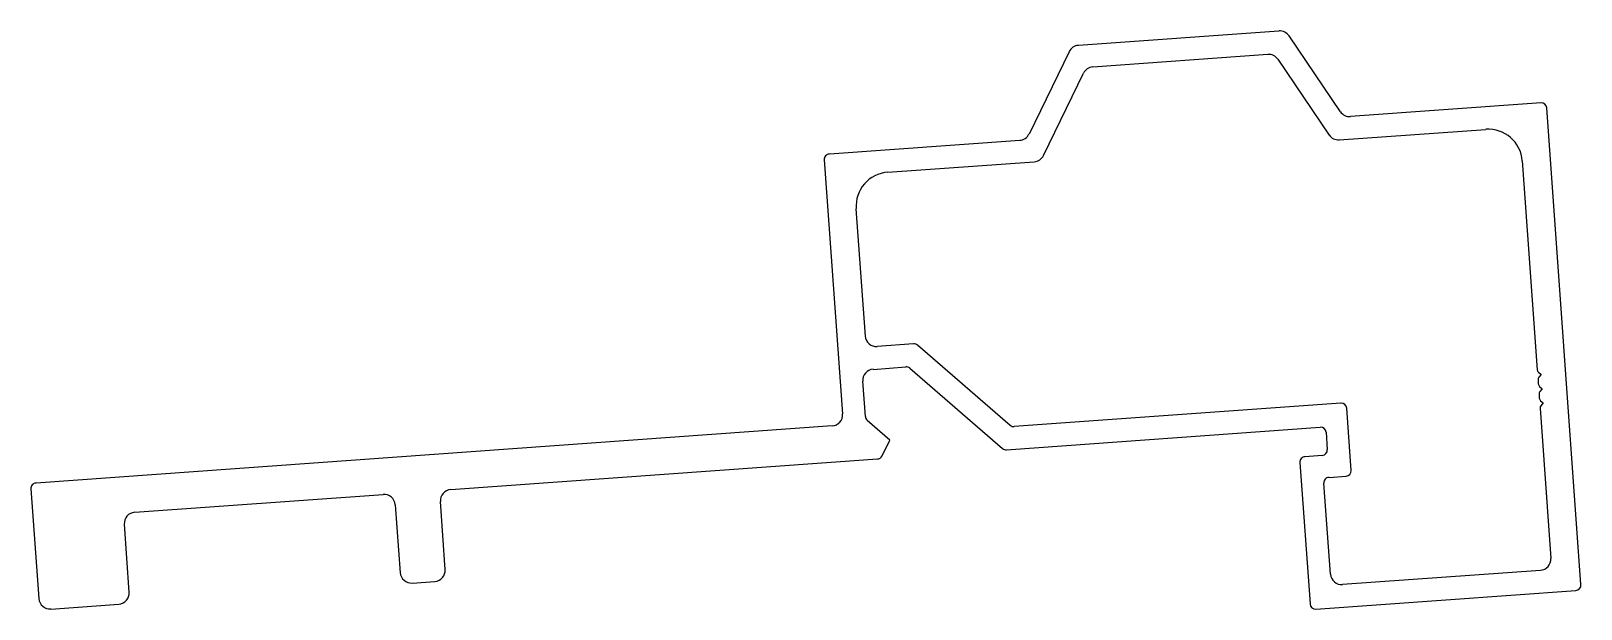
# Model space of a CAD drawing. Extents: x -45 to 64, y 13 to 53.
import ezdxf

# ---------------------------------------------------------------- set-up
doc = ezdxf.new("R2010")
doc.units = 0
doc.layers.get('0').update_dxf_attribs({"linetype": 'CONTINUOUS'})

msp = doc.modelspace()

# ---------------------------------------------------------------- linework, layer by layer
for p, q in [((42.59, 53.16), (28.52, 52.15)), ((46.9, 47.5), (43.3, 52.82)), ((27.87, 51.71), (25.06, 45.93)), ((29.54, 50.65), (41.8, 51.53)), ((42.51, 51.18), (46.11, 45.86)), ((26.08, 44.43), (28.89, 50.21)), ((60.97, 48.12), (47.61, 47.16)), ((63.77, 14.32), (61.37, 47.76)), ((46.82, 45.52), (57.1, 46.26)), ((24.41, 45.49), (11.06, 44.53)), ((10.7, 44.13), (11.98, 26.29)), ((15.15, 43.25), (25.43, 43.99)), ((59.65, 44.05), (60.71, 29.39)), ((13.58, 31.75), (12.94, 40.69)), ((16.96, 31.21), (14.42, 31.02)), ((23.74, 25.49), (17.24, 31.11)), ((14.13, 29.42), (16.43, 29.59)), ((16.7, 29.5), (23.2, 23.87)), ((13.58, 26.1), (13.4, 28.58)), ((60.76, 28.68), (60.78, 28.39)), ((60.79, 29.22), (60.98, 29.05)), ((60.98, 29.05), (60.82, 28.86)), ((60.83, 27.68), (60.85, 27.39)), ((60.86, 28.22), (61.05, 28.05)), ((61.05, 28.05), (60.89, 27.87)), ((60.93, 27.22), (61.12, 27.06)), ((46.94, 27.04), (24.01, 25.4)), ((47.66, 22.33), (47.35, 26.69)), ((60.9, 26.69), (61.66, 16.15)), ((61.12, 27.06), (60.96, 26.87)), ((11.25, 25.45), (-44.58, 21.44)), ((15.3, 24.46), (13.71, 25.84)), ((23.48, 23.78), (45.49, 25.36)), ((45.89, 25.01), (45.98, 23.79)), ((14.75, 23.34), (15.3, 24.46)), ((-15.49, 20.98), (14.44, 23.13)), ((44.06, 22.89), (44.77, 12.96)), ((45.63, 23.38), (44.41, 23.29)), ((46.1, 21.84), (47.31, 21.92)), ((-44.94, 21.03), (-44.38, 13.33)), ((46.2, 15.05), (45.74, 21.43)), ((-37.66, 19.39), (-20.23, 20.64)), ((-19.39, 19.91), (-19.05, 15.15)), ((-15.88, 15.38), (-16.22, 20.14)), ((-38.05, 13.79), (-38.39, 18.55)), ((60.93, 15.31), (47.04, 14.32)), ((-18.21, 14.42), (-16.61, 14.53)), ((45.18, 12.6), (63.42, 13.91)), ((-43.54, 12.6), (-38.78, 12.94))]:
    msp.add_line(p, q)
for centre, radius, start, end in [((42.65, 52.38), 0.787, 34.1055, 94.1055), ((28.58, 51.37), 0.787, 94.1055, 154.1055), ((41.86, 50.74), 0.787, 34.1055, 94.1055), ((29.59, 49.86), 0.787, 94.1055, 154.1055), ((60.99, 47.74), 0.381, 4.1055, 94.1055), ((47.55, 47.94), 0.787, 214.1055, 274.1055), ((24.35, 46.28), 0.787, 274.1055, 334.1055), ((46.76, 46.31), 0.787, 214.1055, 274.1055), ((57.27, 43.88), 2.39, 4.1055, 94.1055), ((11.08, 44.15), 0.381, 94.1055, 184.1055), ((25.37, 44.77), 0.787, 274.1055, 334.1055), ((15.32, 40.87), 2.39, 94.1055, 184.1055), ((14.36, 31.81), 0.787, 184.1055, 274.1055), ((16.99, 30.83), 0.381, 49.1055, 94.1055), ((14.18, 28.64), 0.787, 94.1055, 184.1055), ((16.45, 29.21), 0.381, 49.1055, 94.1055), ((60.95, 29.4), 0.25, 184.1055, 229.1055), ((61.01, 28.7), 0.25, 139.1055, 184.1055), ((61.03, 28.41), 0.25, 184.1055, 229.1055), ((61.08, 27.7), 0.25, 139.1055, 184.1055), ((61.1, 27.41), 0.25, 184.1055, 229.1055), ((11.2, 26.23), 0.787, 274.1055, 4.1055), ((13.96, 26.13), 0.381, 184.1055, 229.1055), ((46.97, 26.66), 0.381, 4.1055, 94.1055), ((61.15, 26.7), 0.25, 139.1055, 184.1055), ((23.99, 25.78), 0.381, 229.1055, 274.1055), ((45.51, 24.98), 0.381, 4.1055, 94.1055), ((14.41, 23.51), 0.381, 274.1055, 334.1055), ((23.45, 24.16), 0.381, 229.1055, 274.1055), ((44.44, 22.91), 0.381, 94.1055, 184.1055), ((45.6, 23.76), 0.381, 274.1055, 4.1055), ((46.12, 21.46), 0.381, 94.1055, 184.1055), ((47.28, 22.3), 0.381, 274.1055, 4.1055), ((-44.56, 21.06), 0.381, 94.1055, 184.1055), ((-15.44, 20.2), 0.787, 94.1055, 184.1055), ((-20.18, 19.86), 0.787, 4.1055, 94.1055), ((-37.61, 18.6), 0.787, 94.1055, 184.1055), ((-16.67, 15.32), 0.787, 274.1055, 4.1055), ((60.87, 16.1), 0.787, 274.1055, 4.1055), ((-18.26, 15.21), 0.787, 184.1055, 274.1055), ((46.99, 15.1), 0.787, 184.1055, 274.1055), ((63.39, 14.29), 0.381, 274.1055, 4.1055), ((-43.6, 13.39), 0.787, 184.1055, 274.1055), ((-38.84, 13.73), 0.787, 274.1055, 4.1055), ((45.15, 12.98), 0.381, 184.1055, 274.1055)]:
    msp.add_arc(centre, radius, start, end)

doc.saveas('drawing.dxf')
